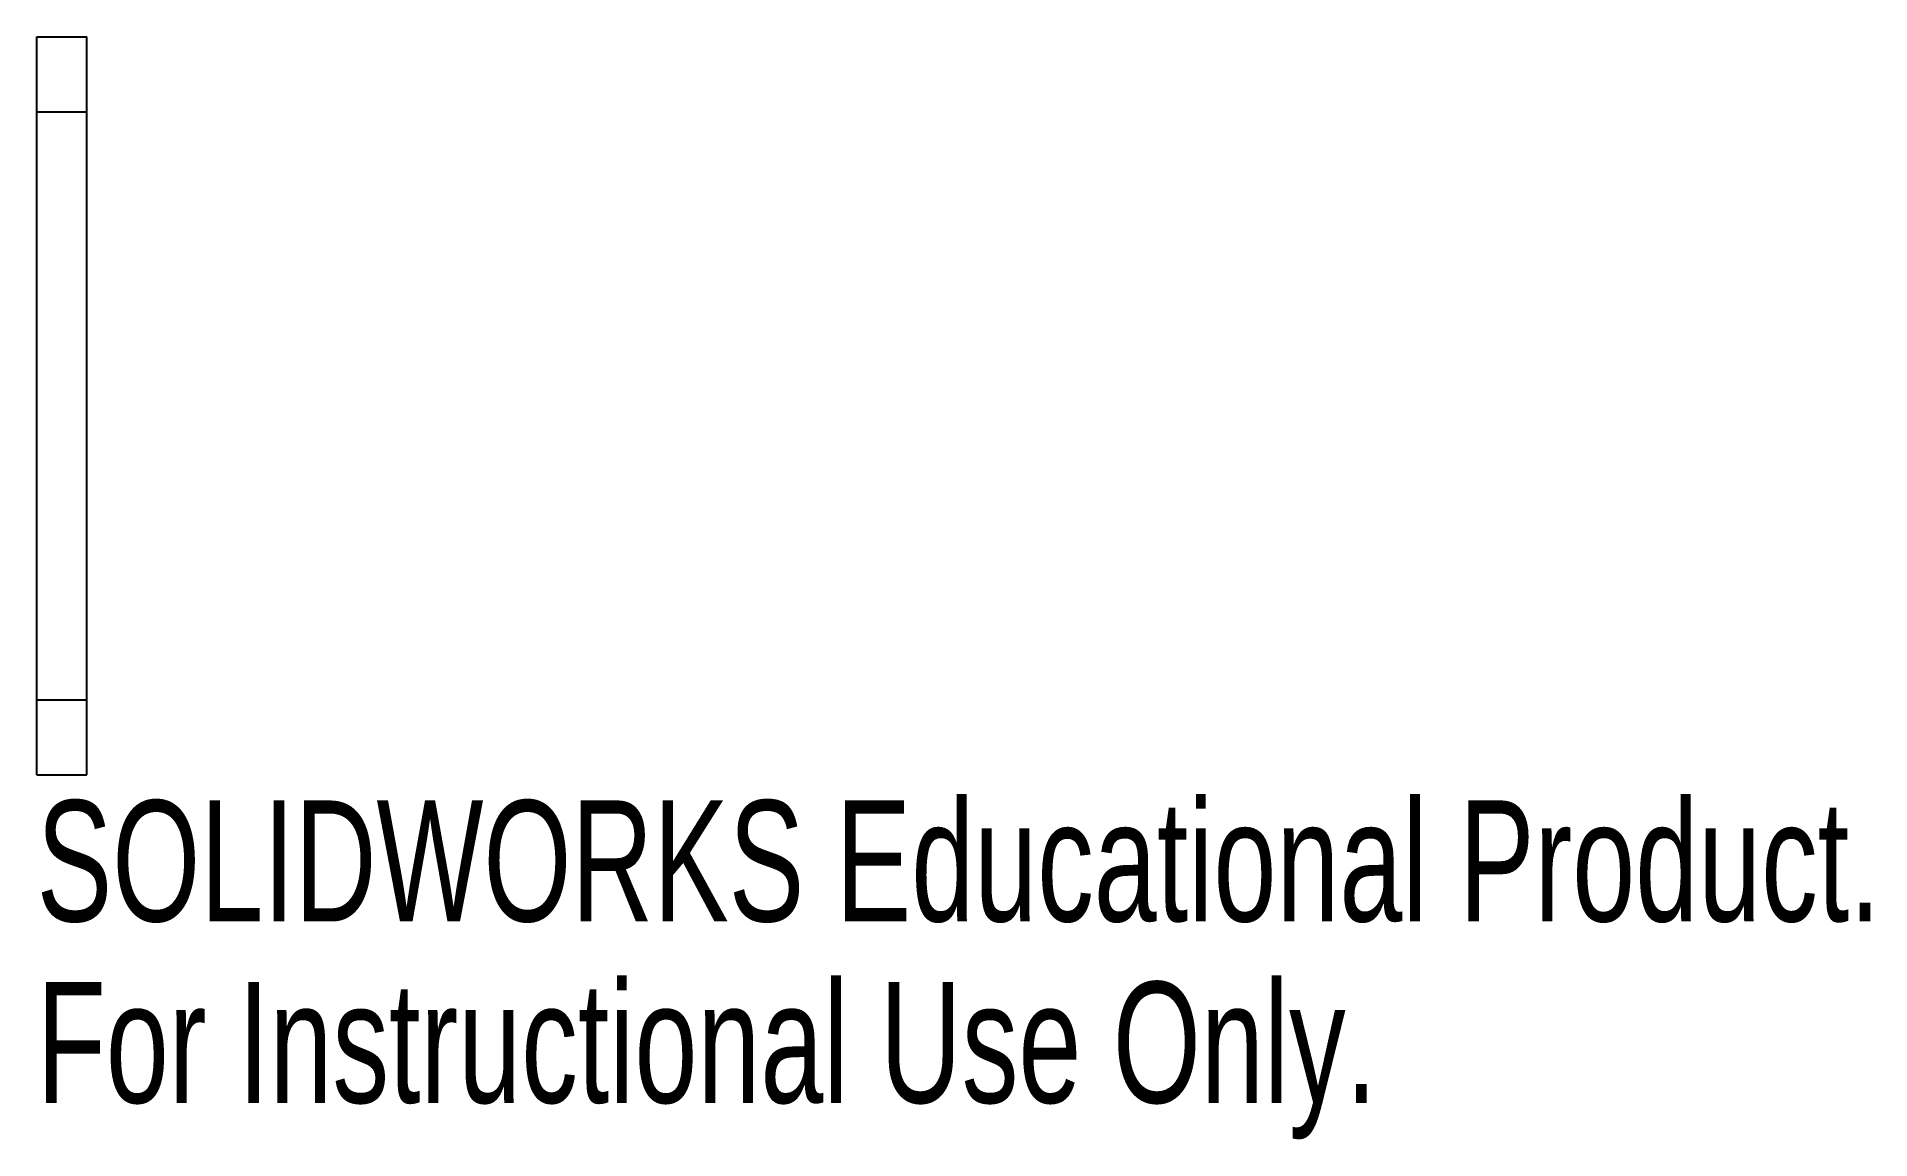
# Paper-space layout '_Right' of a CAD drawing. Header units: inches. Extents: x -0.08 to 2.81, y -0.57 to 1.16.
import ezdxf

# ---------------------------------------------------------------- set-up
doc = ezdxf.new("R2010")
doc.units = ezdxf.units.IN
doc.header["$MEASUREMENT"] = 0
doc.styles.add('SLDTEXTSTYLE0', font='TXT', dxfattribs={"width": 0.7})

psp = doc.layouts.new('_Right')

# ---------------------------------------------------------------- linework, layer by layer
at = {"color": 7, "linetype": 'Continuous', "lineweight": 25}
for p, q in [((-0.0787, 1.1614), (0, 1.1614)), ((-0.0787, 0), (-0.0787, 1.1614)), ((0, 0), (0, 1.1614)), ((-0.0787, 1.0433), (0, 1.0433)), ((-0.0787, 0.1181), (0, 0.1181)), ((-0.0787, 0), (0, 0))]:
    psp.add_line(p, q, dxfattribs=at)

# ---------------------------------------------------------------- texts
at = {"color": 7, "linetype": 'Continuous', "char_height": 0.1903, "attachment_point": 1, "style": 'SLDTEXTSTYLE0'}
for s, insert in [('SOLIDWORKS Educational Product.', (-0.0787, -0.0401)), ('For Instructional Use Only.', (-0.0787, -0.3256))]:
    psp.add_mtext(s, dxfattribs=dict(at, insert=insert))

doc.saveas('drawing.dxf')
